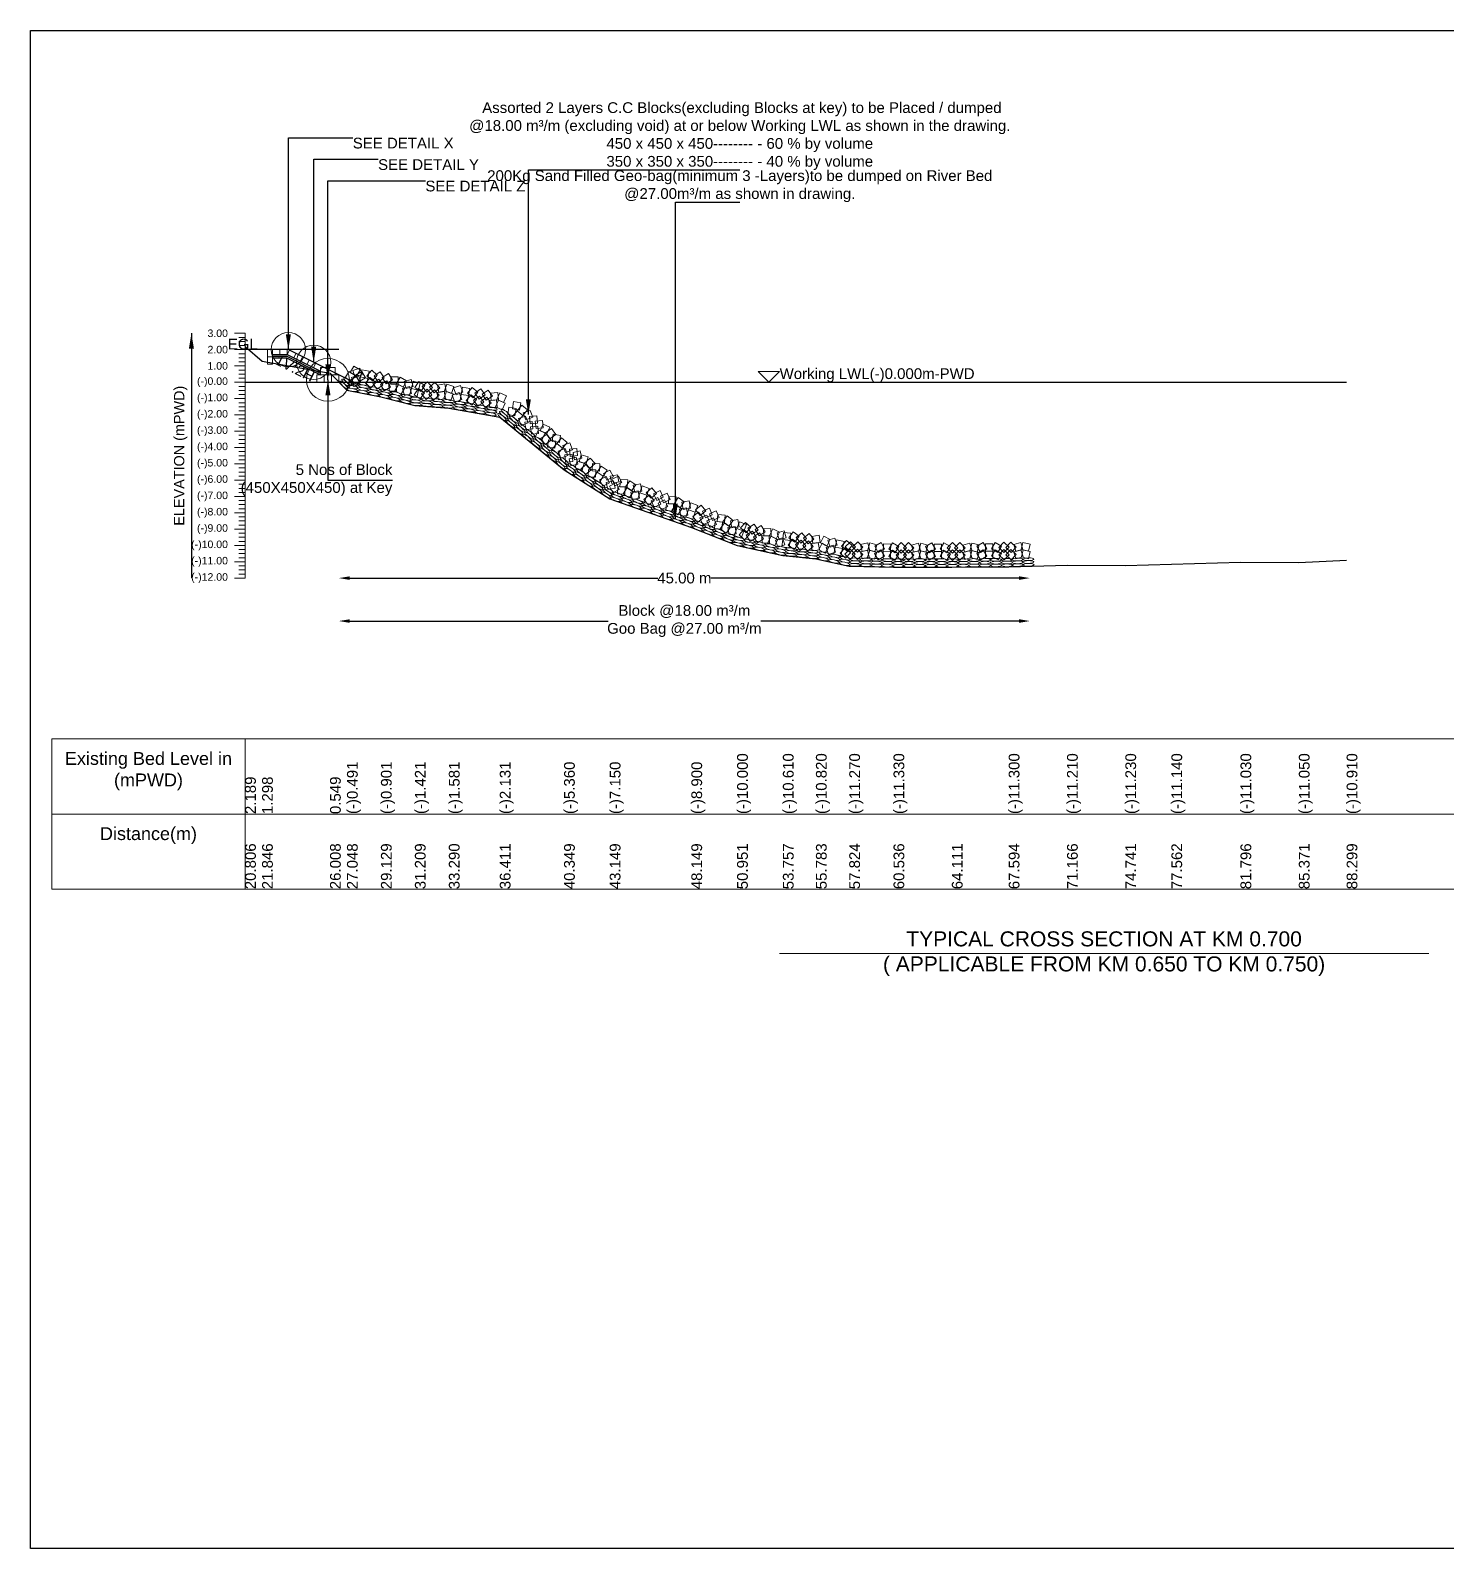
# Model space of a CAD drawing. Header units: inches. Extents: x 89000 to 1304432, y -10828 to 220529.
# Drawn here: x 308979 to 315574, y 163409 to 170480 of the extents above; entities that cross this region are included whole.
import ezdxf

# ---------------------------------------------------------------- set-up
doc = ezdxf.new("R2010")
doc.units = ezdxf.units.IN
doc.header["$LTSCALE"] = 7
doc.header["$MEASUREMENT"] = 0
for name, color, linetype, lineweight in [('Cross section Data Border', 7, 'Continuous', 9), ('Cross Section Labels', 7, 'Continuous', 9), ('Existing_Bed_Level for Xsection', 7, 'Continuous', 25), ('Long Section Labels', 7, 'Continuous', 9)]:
    doc.layers.add(name, color=color, linetype=linetype, lineweight=lineweight)
doc.styles.get("Standard").update_dxf_attribs({"font": 'arial.ttf'})
doc.dimstyles.new('Appron Lebeling Style', dxfattribs={"dimtxt": 50, "dimasz": 50, "dimexe": 0.18, "dimexo": 0.0625, "dimgap": 0.09, "dimtad": 0, "dimtih": 1, "dimtoh": 1, "dimdec": 4, "dimzin": 0, "dimdsep": 46, "dimtxsty": 'Standard', "dimcen": 0.09, "dimse1": 1, "dimse2": 1, "dimadec": 0, "dimazin": 0, "dimtfac": 1, "dimtdec": 4, "dimtofl": 0, "dimtmove": 0, "dimatfit": 3, "dimfxl": 1, "dimtolj": 1, "dimtzin": 0, "dimarcsym": 0})
doc.dimstyles.get("Standard").update_dxf_attribs({"dimtxt": 0.18, "dimasz": 0.18, "dimexe": 0.18, "dimexo": 0.0625, "dimgap": 0.09, "dimtad": 0, "dimtih": 1, "dimtoh": 1, "dimdec": 4, "dimzin": 0, "dimdsep": 46, "dimtxsty": 'Standard', "dimcen": 0.09, "dimadec": 0, "dimazin": 0, "dimtfac": 1, "dimtdec": 4, "dimtofl": 0, "dimtmove": 0, "dimatfit": 3, "dimfxl": 1, "dimtolj": 1, "dimtzin": 0, "dimarcsym": 0})

# ---------------------------------------------------------------- blocks, each defined once
blk = doc.blocks.new('*D15')
at = {"layer": 'Cross Section Labels', "color": 0, "lineweight": -2, "transparency": 16777216}
for p, q in [((310466.1, 167929.3), (311901, 167929.3)), ((313583, 167929.3), (312148.1, 167929.3))]:
    blk.add_line(p, q, dxfattribs=at)
at = {"layer": 'Cross Section Labels', "color": 0, "transparency": 16777216}
for points in [[(310466.1, 167937.6), (310466.1, 167920.9), (310416.1, 167929.3)], [(313583, 167937.6), (313583, 167920.9), (313633, 167929.3)]]:
    blk.add_solid(points, dxfattribs=at)
at = {"layer": 'Defpoints', "color": 0, "transparency": 16777216}
for p in [(310416.1, 168841.3), (313633, 167984.9), (313633, 167929.3)]:
    blk.add_point(p, dxfattribs=at)
at = {"layer": 'Cross Section Labels', "color": 0, "transparency": 16777216, "insert": (312024.5, 167929.3), "char_height": 50, "attachment_point": 5}
blk.add_mtext('\\A1;45.00 m', dxfattribs=at)
blk = doc.blocks.new('*D16')
at = {"layer": 'Cross Section Labels', "color": 0, "lineweight": -2, "transparency": 16777216}
for p, q in [((310466.1, 167729.3), (311668.9, 167729.3)), ((313583, 167729.3), (312380.2, 167729.3))]:
    blk.add_line(p, q, dxfattribs=at)
at = {"layer": 'Cross Section Labels', "color": 0, "transparency": 16777216}
for points in [[(310466.1, 167737.6), (310466.1, 167720.9), (310416.1, 167729.3)], [(313583, 167737.6), (313583, 167720.9), (313633, 167729.3)]]:
    blk.add_solid(points, dxfattribs=at)
at = {"layer": 'Defpoints', "color": 0, "transparency": 16777216}
for p in [(310416.1, 168841.3), (313633, 167984.9), (313633, 167729.3)]:
    blk.add_point(p, dxfattribs=at)
at = {"layer": 'Cross Section Labels', "color": 0, "transparency": 16777216, "insert": (312024.5, 167729.3), "char_height": 50, "attachment_point": 5}
blk.add_mtext('\\A1;Block @18.00 m³/m ^JGoo Bag @27.00 m³/m ', dxfattribs=at)

msp = doc.modelspace()

# ---------------------------------------------------------------- linework, layer by layer
msp.add_lwpolyline([(308979.0225, 170480.18743), (318979.0225, 170480.18743), (318979.0225, 163409.18743), (308979.0225, 163409.18743)], close=True)
at = {"layer": 'Cross section Data Border'}
msp.add_lwpolyline([(309079.0225, 167180.18743), (316036.65598, 167180.18743), (316036.65598, 166480.18743), (309079.0225, 166480.18743)], close=True, dxfattribs=at)
for points in [[(309979.0225, 167180.18743), (309979.0225, 166480.18743)], [(309079.0225, 166830.18743), (316036.65598, 166830.18743)]]:
    msp.add_lwpolyline(points, dxfattribs=at)
at = {"layer": 'Cross Section Labels'}
msp.add_lwpolyline([(312418.07028, 168841.26743), (312468.07028, 168891.26743), (312368.07028, 168891.26743)], close=True, dxfattribs=at)
msp.add_lwpolyline([(312467.0225, 166180.18743), (313979.0225, 166180.18743), (315491.0225, 166180.18743)], dxfattribs=at)
for centre, radius in [((310180.47028, 168993.26743), 80), ((310298.27028, 168934.36743), 80), ((310364.77028, 168852.66743), 100)]:
    msp.add_circle(centre, radius, dxfattribs=at)
at = {"layer": 'Existing_Bed_Level for Xsection'}
for points in [[(309979.0225, 169007.63143), (310058.07476, 168939.91543), (310374.34006, 168882.99143), (310453.39184, 168803.95143), (310611.55309, 168772.79143), (310769.65713, 168733.27143), (310927.76118, 168721.11143), (311164.97469, 168679.31143), (311464.28682, 168433.90743), (311677.05373, 168297.86743), (312057.05145, 168164.86743), (312270.06403, 168081.26743), (312483.28067, 168034.90743), (312637.24443, 168018.94743), (312792.38596, 167984.74743), (312998.46529, 167980.18743), (313270.16201, 167980.18743), (313534.90519, 167982.46743), (313806.35251, 167989.30743), (314078.04706, 167987.78743), (314292.49814, 167994.62743), (314614.24073, 168002.98743), (314885.93362, 168001.46743), (315108.49158, 168012.10743)], [(310416.07028, 168993.26743), (309979.0225, 168993.26743)], [(310484.47028, 168841.26743), (310185.2844, 168990.86037), (310180.47028, 168993.26743), (310175.08793, 168993.26743), (310106.68793, 168993.26743)], [(310106.68793, 168970.46743), (310175.08793, 168970.46743), (310330.57028, 168892.72625)], [(310106.68793, 168962.86743), (310173.29381, 168962.86743), (310330.57028, 168884.22919)], [(310106.68793, 168955.26743), (310171.49969, 168955.26743), (310330.57028, 168875.73214)], [(309979.0225, 168841.26743), (315108.49158, 168841.26743)]]:
    msp.add_lwpolyline(points, dxfattribs=at)
at = {"layer": 'Long Section Labels'}
for points in [[(309979.0225, 169069.26743), (309929.0225, 169069.26743)], [(309979.0225, 167929.26743), (309979.0225, 168005.26743), (309979.0225, 168081.26743), (309979.0225, 168157.26743), (309979.0225, 168233.26743), (309979.0225, 168309.26743), (309979.0225, 168385.26743), (309979.0225, 168461.26743), (309979.0225, 168537.26743), (309979.0225, 168613.26743), (309979.0225, 168689.26743), (309979.0225, 168765.26743), (309979.0225, 168841.26743), (309979.0225, 168917.26743), (309979.0225, 168993.26743), (309979.0225, 169069.26743)], [(309979.0225, 169050.26743), (309949.0225, 169050.26743)], [(309979.0225, 169031.26743), (309949.0225, 169031.26743)], [(309979.0225, 169012.26743), (309949.0225, 169012.26743)], [(309979.0225, 168993.26743), (309929.0225, 168993.26743)], [(309979.0225, 168974.26743), (309949.0225, 168974.26743)], [(309979.0225, 168955.26743), (309949.0225, 168955.26743)], [(309979.0225, 168936.26743), (309949.0225, 168936.26743)], [(309979.0225, 168917.26743), (309929.0225, 168917.26743)], [(309979.0225, 168898.26743), (309949.0225, 168898.26743)], [(309979.0225, 168879.26743), (309949.0225, 168879.26743)], [(309979.0225, 168860.26743), (309949.0225, 168860.26743)], [(309979.0225, 168841.26743), (309929.0225, 168841.26743)], [(309979.0225, 168822.26743), (309949.0225, 168822.26743)], [(309979.0225, 168803.26743), (309949.0225, 168803.26743)], [(309979.0225, 168765.26743), (309929.0225, 168765.26743)], [(309979.0225, 168784.26743), (309949.0225, 168784.26743)], [(309979.0225, 168746.26743), (309949.0225, 168746.26743)], [(309979.0225, 168727.26743), (309949.0225, 168727.26743)], [(309979.0225, 168689.26743), (309929.0225, 168689.26743)], [(309979.0225, 168708.26743), (309949.0225, 168708.26743)], [(309979.0225, 168670.26743), (309949.0225, 168670.26743)], [(309979.0225, 168651.26743), (309949.0225, 168651.26743)], [(309979.0225, 168613.26743), (309929.0225, 168613.26743)], [(309979.0225, 168632.26743), (309949.0225, 168632.26743)], [(309979.0225, 168594.26743), (309949.0225, 168594.26743)], [(309979.0225, 168575.26743), (309949.0225, 168575.26743)], [(309979.0225, 168537.26743), (309929.0225, 168537.26743)], [(309979.0225, 168556.26743), (309949.0225, 168556.26743)], [(309979.0225, 168518.26743), (309949.0225, 168518.26743)], [(309979.0225, 168461.26743), (309929.0225, 168461.26743)], [(309979.0225, 168499.26743), (309949.0225, 168499.26743)], [(309979.0225, 168480.26743), (309949.0225, 168480.26743)], [(309979.0225, 168442.26743), (309949.0225, 168442.26743)], [(309979.0225, 168385.26743), (309929.0225, 168385.26743)], [(309979.0225, 168423.26743), (309949.0225, 168423.26743)], [(309979.0225, 168404.26743), (309949.0225, 168404.26743)], [(309979.0225, 168366.26743), (309949.0225, 168366.26743)], [(309979.0225, 168309.26743), (309929.0225, 168309.26743)], [(309979.0225, 168347.26743), (309949.0225, 168347.26743)], [(309979.0225, 168328.26743), (309949.0225, 168328.26743)], [(309979.0225, 168290.26743), (309949.0225, 168290.26743)], [(309979.0225, 168233.26743), (309929.0225, 168233.26743)], [(309979.0225, 168271.26743), (309949.0225, 168271.26743)], [(309979.0225, 168252.26743), (309949.0225, 168252.26743)], [(309979.0225, 168157.26743), (309929.0225, 168157.26743)], [(309979.0225, 168214.26743), (309949.0225, 168214.26743)], [(309979.0225, 168195.26743), (309949.0225, 168195.26743)], [(309979.0225, 168176.26743), (309949.0225, 168176.26743)], [(309979.0225, 168081.26743), (309929.0225, 168081.26743)], [(309979.0225, 168138.26743), (309949.0225, 168138.26743)], [(309979.0225, 168119.26743), (309949.0225, 168119.26743)], [(309979.0225, 168100.26743), (309949.0225, 168100.26743)], [(309979.0225, 168062.26743), (309949.0225, 168062.26743)], [(309979.0225, 168043.26743), (309949.0225, 168043.26743)], [(309979.0225, 168024.26743), (309949.0225, 168024.26743)], [(309979.0225, 168005.26743), (309929.0225, 168005.26743)], [(309979.0225, 167986.26743), (309949.0225, 167986.26743)], [(309979.0225, 167967.26743), (309949.0225, 167967.26743)], [(309979.0225, 167948.26743), (309949.0225, 167948.26743)], [(309979.0225, 167929.26743), (309929.0225, 167929.26743)]]:
    msp.add_lwpolyline(points, dxfattribs=at)
for points in [[(310106.68793, 168993.26743), (310083.88793, 168993.26743), (310083.88793, 168959.06743), (310106.68793, 168959.06743)], [(310106.68793, 168959.06743), (310083.88793, 168959.06743), (310083.88793, 168924.86743), (310106.68793, 168924.86743)], [(310140.88793, 168993.26743), (310106.68793, 168993.26743), (310106.68793, 168970.46743), (310140.88793, 168970.46743)], [(310175.08793, 168993.26743), (310140.88793, 168993.26743), (310140.88793, 168970.46743), (310175.08793, 168970.46743)], [(310215.87381, 168975.56566), (310185.2844, 168990.86037), (310175.08793, 168970.46743), (310205.67734, 168955.17272)], [(310246.46322, 168960.27096), (310215.87381, 168975.56566), (310205.67734, 168955.17272), (310236.26675, 168939.87802)], [(310277.05263, 168944.97625), (310246.46322, 168960.27096), (310236.26675, 168939.87802), (310266.85616, 168924.58331)], [(310307.64204, 168929.68155), (310277.05263, 168944.97625), (310266.85616, 168924.58331), (310297.44557, 168909.28861)], [(310338.23145, 168914.38684), (310307.64204, 168929.68155), (310297.44557, 168909.28861), (310328.03498, 168893.9939)], [(310347.67028, 168875.46743), (310313.47028, 168875.46743), (310313.47028, 168841.26743), (310347.67028, 168841.26743)], [(310364.77028, 168909.66743), (310330.57028, 168909.66743), (310330.57028, 168875.46743), (310364.77028, 168875.46743)], [(310381.87028, 168875.46743), (310347.67028, 168875.46743), (310347.67028, 168841.26743), (310381.87028, 168841.26743)], [(310398.97028, 168909.66743), (310364.77028, 168909.66743), (310364.77028, 168875.46743), (310398.97028, 168875.46743)], [(310416.07028, 168875.46743), (310381.87028, 168875.46743), (310381.87028, 168841.26743), (310416.07028, 168841.26743)], [(310491.01606, 168874.94419), (310461.39328, 168892.03604), (310444.30143, 168862.41327), (310473.92421, 168845.32142)], [(310515.19731, 168899.12905), (310485.57453, 168916.2209), (310468.48268, 168886.59812), (310498.10546, 168869.50627)], [(310515.20184, 168838.2355), (310498.10558, 168867.85573), (310468.48535, 168850.75946), (310485.58162, 168821.13924)], [(310506.96485, 168874.13479), (310474.59337, 168863.1018), (310485.62635, 168830.73031), (310517.99784, 168841.7633)], [(310513.57566, 168907.68978), (310481.20417, 168896.65679), (310492.23716, 168864.2853), (310524.60865, 168875.31829)], [(310539.38309, 168862.42036), (310522.28683, 168892.04058), (310492.6666, 168874.94431), (310509.76287, 168845.32409)], [(310549.93349, 168859.29383), (310516.3785, 168865.90464), (310509.76769, 168832.34965), (310543.32268, 168825.73885)], [(310556.54429, 168892.84882), (310522.98931, 168899.45963), (310516.3785, 168865.90464), (310549.93349, 168859.29383)], [(310587.53295, 168840.85111), (310561.76541, 168863.3383), (310539.27821, 168837.57077), (310565.04575, 168815.08357)], [(310594.14375, 168874.4061), (310568.37621, 168896.89329), (310545.88902, 168871.12575), (310571.65656, 168848.63856)], [(310601.64456, 168856.32523), (310573.23547, 168837.28412), (310592.27657, 168808.87503), (310620.68566, 168827.91614)], [(310608.25537, 168889.88021), (310579.84628, 168870.83911), (310598.88738, 168842.43002), (310627.29647, 168861.47113)], [(310664.92964, 168852.29014), (310647.32116, 168881.60876), (310618.00254, 168864.00028), (310635.61102, 168834.68166)], [(310691.45111, 168867.24085), (310657.25609, 168866.65753), (310657.83941, 168832.4625), (310692.03444, 168833.04583)], [(310731.07598, 168848.20536), (310701.17722, 168864.80969), (310684.57288, 168834.91093), (310714.47164, 168818.30659)], [(310656.63611, 168819.11097), (310639.02763, 168848.42959), (310609.70901, 168830.82111), (310627.31749, 168801.50249)], [(310683.15758, 168834.06168), (310648.96255, 168833.47835), (310649.54588, 168799.28333), (310683.7409, 168799.86666)], [(310722.78245, 168815.02619), (310692.88369, 168831.63052), (310676.27935, 168801.73176), (310706.17811, 168785.12742)], [(310744.45952, 168821.22238), (310711.57313, 168811.8349), (310720.96061, 168778.9485), (310753.84701, 168788.33599)], [(310752.75306, 168854.40156), (310719.86666, 168845.01407), (310729.25415, 168812.12767), (310762.14054, 168821.51516)], [(310786.62559, 168804.23473), (310753.44642, 168812.52826), (310745.15289, 168779.34909), (310778.33206, 168771.05556)], [(310794.91912, 168837.4139), (310761.73995, 168845.70743), (310753.44642, 168812.52826), (310786.62559, 168804.23473)], [(310814.01346, 168792.17644), (310785.78235, 168811.48044), (310766.47835, 168783.24934), (310794.70945, 168763.94533)], [(310816.63608, 168826.27573), (310788.40497, 168845.57974), (310769.10097, 168817.34863), (310797.33208, 168798.04463)], [(310826.20927, 168809.20137), (310800.23409, 168786.95434), (310822.48112, 168760.97916), (310848.4563, 168783.22619)], [(310828.83189, 168843.30066), (310802.85672, 168821.05363), (310825.10374, 168795.07846), (310851.07892, 168817.32548)], [(310882.55707, 168780.62277), (310860.28936, 168806.58022), (310834.33191, 168784.31252), (310856.59961, 168758.35506)], [(310885.17969, 168814.72206), (310862.91199, 168840.67951), (310836.95453, 168818.41181), (310859.22224, 168792.45436)], [(310906.20172, 168799.80199), (310872.58681, 168793.50296), (310878.88584, 168759.88805), (310912.50075, 168766.18708)], [(310908.82435, 168833.90128), (310875.20944, 168827.60225), (310881.50847, 168793.98734), (310915.12338, 168800.28637)], [(310948.45388, 168787.66792), (310916.19755, 168799.0332), (310904.83228, 168766.77687), (310937.0886, 168755.41159)], [(310951.0765, 168821.76721), (310918.82018, 168833.13249), (310907.4549, 168800.87616), (310939.71122, 168789.51089)], [(310976.03156, 168793.04131), (310943.88837, 168781.3599), (310955.56978, 168749.21671), (310987.71297, 168760.89812)], [(310981.96659, 168826.7224), (310949.8234, 168815.04098), (310961.50481, 168782.89779), (310993.648, 168794.57921)], [(311019.28981, 168779.06701), (310985.60873, 168785.00204), (310979.6737, 168751.32095), (311013.35478, 168745.38592)], [(311025.22484, 168812.74809), (310991.54376, 168818.68312), (310985.60873, 168785.00204), (311019.28981, 168779.06701)], [(311063.1874, 168795.06483), (311036.97308, 168817.02956), (311015.00835, 168790.81525), (311041.22266, 168768.85051)], [(311076.98514, 168810.81946), (311048.96451, 168791.21119), (311068.57277, 168763.19056), (311096.59341, 168782.79882)], [(311130.27783, 168776.88276), (311110.64726, 168804.88777), (311082.64225, 168785.25719), (311102.27282, 168757.25218)], [(311155.67992, 168793.66508), (311121.61099, 168790.67374), (311124.60233, 168756.60481), (311158.67126, 168759.59615)], [(311196.54758, 168777.46897), (311165.55315, 168791.92529), (311151.09683, 168760.93086), (311182.09126, 168746.47454)], [(311057.25237, 168761.38374), (311031.03805, 168783.34848), (311009.07332, 168757.13416), (311035.28763, 168735.16943)], [(311071.05011, 168777.13837), (311043.02948, 168757.5301), (311062.63774, 168729.50947), (311090.65838, 168749.11774)], [(311124.3428, 168743.20167), (311104.71223, 168771.20668), (311076.70722, 168751.57611), (311096.33779, 168723.5711)], [(311149.74489, 168759.984), (311115.67596, 168756.99265), (311118.6673, 168722.92373), (311152.73623, 168725.91507)], [(311190.61255, 168743.78789), (311159.61812, 168758.24421), (311145.1618, 168727.24978), (311176.15623, 168712.79345)], [(311241.17279, 168719.27399), (311207.43031, 168724.84938), (311201.85493, 168691.1069), (311235.59741, 168685.53151)], [(311262.85663, 168745.72114), (311229.11414, 168751.29652), (311223.53876, 168717.55404), (311257.28124, 168711.97865)], [(311293.71032, 168712.33541), (311267.26318, 168734.01924), (311245.57935, 168707.5721), (311272.02649, 168685.88827)], [(311272.02649, 168685.88827), (311245.57935, 168707.5721), (311223.89551, 168681.12496), (311250.34266, 168659.44112)], [(311296.44626, 168651.8658), (311284.36512, 168683.86089), (311252.37003, 168671.77975), (311264.45117, 168639.78466)], [(311318.13009, 168678.31294), (311306.04895, 168710.30804), (311274.05386, 168698.2269), (311286.135, 168666.2318)], [(311316.19552, 168658.83379), (311282.16044, 168655.47917), (311285.51505, 168621.4441), (311319.55013, 168624.79871)], [(311337.87935, 168685.28093), (311303.84427, 168681.92632), (311307.19889, 168647.89124), (311341.23397, 168651.24585)], [(311367.69332, 168629.57691), (311364.3116, 168663.60931), (311330.2792, 168660.22759), (311333.66092, 168626.19519)], [(311398.06075, 168631.75207), (311366.89976, 168645.84577), (311352.80606, 168614.68477), (311383.96705, 168600.59107)], [(311346.00949, 168603.12977), (311342.62777, 168637.16217), (311308.59537, 168633.78045), (311311.97709, 168599.74805)], [(311376.37692, 168605.30492), (311345.21592, 168619.39862), (311331.12222, 168588.23763), (311362.28322, 168574.14393)], [(311404.05782, 168571.15455), (311384.12961, 168598.94855), (311356.33561, 168579.02033), (311376.26382, 168551.22634)], [(311425.74165, 168597.60169), (311405.81344, 168625.39569), (311378.01944, 168605.46748), (311397.94765, 168577.67348)], [(311426.30279, 168567.48716), (311392.56031, 168573.06254), (311386.98492, 168539.32006), (311420.7274, 168533.74467)], [(311447.98662, 168593.9343), (311414.24414, 168599.50968), (311408.66876, 168565.7672), (311442.41124, 168560.19182)], [(311478.84032, 168560.54857), (311452.39318, 168582.2324), (311430.70934, 168555.78526), (311457.15649, 168534.10143)], [(311457.15649, 168534.10143), (311430.70934, 168555.78526), (311409.02551, 168529.33812), (311435.47265, 168507.65428)], [(311481.57626, 168500.07896), (311469.49512, 168532.07406), (311437.50002, 168519.99292), (311449.58116, 168487.99782)], [(311503.26009, 168526.5261), (311491.17895, 168558.5212), (311459.18386, 168546.44006), (311471.265, 168514.44496)], [(311501.32551, 168507.04695), (311467.29043, 168503.69234), (311470.64505, 168469.65726), (311504.68013, 168473.01187)], [(311523.00935, 168533.49409), (311488.97427, 168530.13948), (311492.32889, 168496.1044), (311526.36396, 168499.45902)], [(311547.04814, 168487.89781), (311539.68754, 168521.29634), (311506.28901, 168513.93574), (311513.64961, 168480.53721)], [(311576.94903, 168493.62921), (311544.3468, 168503.96044), (311534.01556, 168471.35821), (311566.6178, 168461.02698)], [(311528.62507, 168459.08409), (311521.26447, 168492.48262), (311487.86594, 168485.12201), (311495.22655, 168451.72349)], [(311558.52597, 168464.81549), (311525.92373, 168475.14672), (311515.5925, 168442.54449), (311548.19473, 168432.21325)], [(311590.031, 168434.15749), (311566.97239, 168459.41497), (311541.71491, 168436.35635), (311564.77352, 168411.09887)], [(311608.45407, 168462.97121), (311585.39546, 168488.22869), (311560.13797, 168465.17008), (311583.19659, 168439.9126)], [(311612.55291, 168433.13164), (311578.38889, 168434.70008), (311576.82045, 168400.53607), (311610.98447, 168398.96763)], [(311630.97597, 168461.94537), (311596.81196, 168463.5138), (311595.24352, 168429.34979), (311629.40753, 168427.78135)], [(311665.54186, 168432.41984), (311636.72814, 168450.84291), (311618.30507, 168422.02918), (311647.1188, 168403.60612)], [(311693.79336, 168401.50534), (311678.0333, 168431.85761), (311647.68102, 168416.09755), (311663.44108, 168385.74528)], [(311647.1188, 168403.60612), (311618.30507, 168422.02918), (311599.88201, 168393.21546), (311628.69573, 168374.79239)], [(311675.37029, 168372.69162), (311659.61023, 168403.04389), (311629.25796, 168387.28383), (311645.01802, 168356.93156)], [(311694.16303, 168381.93385), (311660.75866, 168374.59984), (311668.09266, 168341.19547), (311701.49704, 168348.52947)], [(311721.46903, 168341.51483), (311706.62032, 168372.3232), (311675.81195, 168357.4745), (311690.66065, 168326.66613)], [(311712.5861, 168410.74757), (311679.18172, 168403.41357), (311686.51573, 168370.00919), (311719.9201, 168377.34319)], [(311732.76707, 168373.79476), (311717.91837, 168404.60314), (311687.10999, 168389.75444), (311701.9587, 168358.94606)], [(311760.54659, 168386.25311), (311726.44191, 168388.80468), (311723.89034, 168354.7), (311757.99502, 168352.14843)], [(311798.26111, 168363.66781), (311770.0091, 168382.94122), (311750.7357, 168354.68921), (311778.9877, 168335.4158)], [(311820.41464, 168367.85222), (311786.80658, 168361.51677), (311793.14203, 168327.90871), (311826.75009, 168334.24416)], [(311749.24855, 168353.97318), (311715.14386, 168356.52475), (311712.59229, 168322.42006), (311746.69698, 168319.86849)], [(311786.96306, 168331.38788), (311758.71105, 168350.66128), (311739.43765, 168322.40927), (311767.68966, 168303.13587)], [(311809.1166, 168335.57229), (311775.50853, 168329.23684), (311781.84398, 168295.62877), (311815.45205, 168301.96422)], [(311849.54922, 168314.79343), (311817.26928, 168326.09147), (311805.97124, 168293.81154), (311838.25117, 168282.5135)], [(311860.84726, 168347.07336), (311828.56733, 168358.37141), (311817.26928, 168326.09147), (311849.54922, 168314.79343)], [(311884.15653, 168291.20981), (311861.83479, 168317.12081), (311835.92379, 168294.79907), (311858.24553, 168268.88807)], [(311895.45458, 168323.48974), (311873.13284, 168349.40074), (311847.22183, 168327.079), (311869.54357, 168301.168)], [(311900.31811, 168304.52857), (311869.49792, 168289.70441), (311884.32208, 168258.88422), (311915.14227, 168273.70838)], [(311911.61615, 168336.80851), (311880.79596, 168321.98434), (311895.62013, 168291.16415), (311926.44032, 168305.98832)], [(311947.42857, 168262.42851), (311932.57986, 168293.23689), (311901.77149, 168278.38819), (311916.62019, 168247.57981)], [(311958.72661, 168294.70845), (311943.87791, 168325.51682), (311913.06953, 168310.66812), (311927.91824, 168279.85974)], [(311986.50614, 168307.1668), (311952.40145, 168309.71837), (311949.84988, 168275.61368), (311983.95457, 168273.06211)], [(312024.22065, 168284.5815), (311995.96864, 168303.8549), (311976.69524, 168275.60289), (312004.94725, 168256.32949)], [(311975.20809, 168274.88686), (311941.10341, 168277.43843), (311938.55184, 168243.33375), (311972.65652, 168240.78218)], [(312012.9226, 168252.30156), (311984.6706, 168271.57496), (311965.39719, 168243.32296), (311993.6492, 168224.04955)], [(312035.07614, 168256.48597), (312001.46807, 168250.15052), (312007.80353, 168216.54246), (312041.41159, 168222.87791)], [(312046.37419, 168288.76591), (312012.76612, 168282.43046), (312019.10157, 168248.82239), (312052.70964, 168255.15784)], [(312075.50876, 168235.70711), (312043.22882, 168247.00516), (312031.93078, 168214.72522), (312064.21071, 168203.42718)], [(312086.8068, 168267.98705), (312054.52687, 168279.28509), (312043.22882, 168247.00516), (312075.50876, 168235.70711)], [(312111.84218, 168210.11083), (312090.50269, 168236.83658), (312063.77693, 168215.49708), (312085.11643, 168188.77133)], [(312124.33668, 168241.94678), (312102.99718, 168268.67253), (312076.27143, 168247.33303), (312097.61093, 168220.60728)], [(312128.48941, 168222.81735), (312097.13761, 168209.15337), (312110.8016, 168177.80157), (312142.1534, 168191.46555)], [(312140.98391, 168254.6533), (312109.63211, 168240.98931), (312123.2961, 168209.63751), (312154.6479, 168223.3015)], [(312186.49088, 168210.82493), (312172.80193, 168242.16584), (312141.46102, 168228.47689), (312155.14997, 168197.13598)], [(312214.71587, 168222.23819), (312180.73012, 168226.06038), (312176.90793, 168192.07464), (312210.89368, 168188.25244)], [(312173.99638, 168178.98898), (312160.30743, 168210.32989), (312128.96652, 168196.64094), (312142.65547, 168165.30003)], [(312202.22137, 168190.40224), (312168.23562, 168194.22443), (312164.41343, 168160.23869), (312198.39918, 168156.4165)], [(312239.067, 168166.42559), (312211.55372, 168186.73962), (312191.2397, 168159.22634), (312218.75297, 168138.91232)], [(312251.5615, 168198.26154), (312224.04822, 168218.57557), (312203.73419, 168191.06229), (312231.24747, 168170.74826)], [(312261.36123, 168169.78057), (312227.54019, 168164.7034), (312232.61736, 168130.88237), (312266.4384, 168135.95954)], [(312273.85572, 168201.61652), (312240.03469, 168196.53935), (312245.11186, 168162.71832), (312278.9329, 168167.79549)], [(312300.99046, 168147.5077), (312269.15452, 168160.0022), (312256.66002, 168128.16625), (312288.49597, 168115.67175)], [(312313.48496, 168179.34365), (312281.64901, 168191.83814), (312269.15452, 168160.0022), (312300.99046, 168147.5077)], [(312327.2808, 168132.41148), (312301.95838, 168155.39876), (312278.9711, 168130.07634), (312304.29352, 168107.08906)], [(312334.54717, 168165.83063), (312309.22476, 168188.81791), (312286.23747, 168163.4955), (312311.55989, 168140.50821)], [(312348.95899, 168181.02555), (312320.18261, 168162.5442), (312338.66396, 168133.76783), (312367.44034, 168152.24918)], [(312400.86358, 168145.00162), (312382.35932, 168173.76327), (312353.59768, 168155.25901), (312372.10194, 168126.49736)], [(312426.91137, 168160.76312), (312392.7506, 168159.12553), (312394.38819, 168124.96476), (312428.54896, 168126.60235)], [(312467.10443, 168142.95867), (312436.70783, 168158.63306), (312421.03344, 168128.23646), (312451.43004, 168112.56207)], [(312488.58011, 168149.82042), (312455.99886, 168139.42322), (312466.39606, 168106.84196), (312498.97732, 168117.23917)], [(312341.69261, 168147.6064), (312312.91624, 168129.12505), (312331.39759, 168100.34867), (312360.17396, 168118.83002)], [(312393.59721, 168111.58247), (312375.09295, 168140.34411), (312346.3313, 168121.83985), (312364.83556, 168093.07821)], [(312419.645, 168127.34397), (312385.48423, 168125.70638), (312387.12182, 168091.54561), (312421.28259, 168093.18319)], [(312459.83806, 168109.53952), (312429.44145, 168125.21391), (312413.76706, 168094.81731), (312444.16367, 168079.14292)], [(312481.31374, 168116.40127), (312448.73248, 168106.00406), (312459.12969, 168073.42281), (312491.71094, 168083.82001)], [(312516.45619, 168104.81938), (312482.43847, 168108.34568), (312478.91217, 168074.32796), (312512.92989, 168070.80166)], [(312519.98249, 168138.8371), (312485.96477, 168142.3634), (312482.43847, 168108.34568), (312516.45619, 168104.81938)], [(312555.5795, 168089.87883), (312527.87043, 168109.92497), (312507.82429, 168082.2159), (312535.53336, 168062.16977)], [(312559.1058, 168123.89655), (312531.39674, 168143.94269), (312511.3506, 168116.23362), (312539.05966, 168096.18748)], [(312568.22267, 168106.57423), (312541.66645, 168085.02411), (312563.21657, 168058.4679), (312589.77278, 168080.01802)], [(312571.74897, 168140.59195), (312545.19275, 168119.04183), (312566.74287, 168092.48562), (312593.29908, 168114.03573)], [(312623.79249, 168076.51087), (312602.22123, 168103.04991), (312575.68218, 168081.47866), (312597.25344, 168054.93961)], [(312627.31879, 168110.52859), (312605.74753, 168137.06763), (312579.20849, 168115.49638), (312600.77974, 168088.95733)], [(312647.93761, 168095.05608), (312614.16743, 168089.65102), (312619.57249, 168055.88084), (312653.34268, 168061.2859)], [(312651.46392, 168129.0738), (312617.69373, 168123.66874), (312623.09879, 168089.89856), (312656.86898, 168095.30362)], [(312696.64385, 168075.4319), (312666.29243, 168091.1936), (312650.53072, 168060.84218), (312680.88214, 168045.08048)], [(312704.00626, 168108.83002), (312673.65484, 168124.59173), (312657.89314, 168094.24031), (312688.24456, 168078.4786)], [(312718.13917, 168082.23188), (312685.52816, 168071.92838), (312695.83166, 168039.31737), (312728.44267, 168049.62087)], [(312725.50158, 168115.63001), (312692.89057, 168105.32651), (312703.19407, 168072.7155), (312735.80508, 168083.019)], [(312768.12622, 168099.8282), (312734.7281, 168107.19061), (312727.36568, 168073.79248), (312760.76381, 168066.43007)], [(312805.30219, 168080.54605), (312780.04595, 168103.60603), (312756.98597, 168078.3498), (312782.24221, 168055.28982)], [(312797.75721, 168098.89959), (312773.03569, 168075.26727), (312796.668, 168050.54575), (312821.38952, 168074.17807)], [(312855.58158, 168073.44075), (312831.92959, 168098.14344), (312807.22689, 168074.49145), (312830.87888, 168049.78875)], [(312878.14359, 168093.88257), (312844.92282, 168085.75725), (312853.04814, 168052.53649), (312886.26891, 168060.6618)], [(312920.99533, 168084.07396), (312888.16649, 168093.66079), (312878.57966, 168060.83195), (312911.4085, 168051.24512)], [(312940.76728, 168094.90718), (312910.76833, 168078.48453), (312927.19098, 168048.48559), (312957.18992, 168064.90823)], [(312985.64486, 168087.65734), (312951.45323, 168088.41391), (312950.69666, 168054.22228), (312984.88829, 168053.46571)], [(313023.72583, 168076.52045), (312994.09753, 168093.60271), (312977.01527, 168063.97441), (313006.64357, 168046.89214)], [(313034.58018, 168094.43048), (313010.3875, 168070.25706), (313034.56092, 168046.06438), (313058.7536, 168070.2378)], [(313092.9536, 168070.25706), (313068.76092, 168094.43048), (313044.5875, 168070.2378), (313068.78018, 168046.06438)], [(313115.05787, 168091.19299), (313082.02498, 168082.33475), (313090.88322, 168049.30186), (313123.91611, 168058.1601)], [(313158.11611, 168082.33475), (313125.08322, 168091.19299), (313116.22498, 168058.1601), (313149.25787, 168049.30186)], [(313177.64357, 168093.60271), (313148.01527, 168076.52045), (313165.09753, 168046.89214), (313194.72583, 168063.97441)], [(313222.67055, 168087.34743), (313188.47055, 168087.34743), (313188.47055, 168053.14743), (313222.67055, 168053.14743)], [(313263.12583, 168076.52045), (313233.49753, 168093.60271), (313216.41527, 168063.97441), (313246.04357, 168046.89214)], [(313272.9962, 168094.45912), (313249.01259, 168070.07825), (313273.39346, 168046.09465), (313297.37706, 168070.47552)], [(313331.57563, 168070.7893), (313307.17567, 168094.75348), (313283.21149, 168070.35352), (313307.61145, 168046.38934)], [(313353.49879, 168091.91481), (313320.54341, 168082.77243), (313329.68579, 168049.81705), (313362.64117, 168058.95944)], [(313396.63172, 168083.42771), (313363.52377, 168092.00115), (313354.95033, 168058.8932), (313388.05828, 168050.31976)], [(313416.06141, 168094.86342), (313386.58132, 168077.52664), (313403.9181, 168048.04654), (313433.39819, 168065.38332)], [(313461.14059, 168088.99613), (313426.94186, 168088.70161), (313427.23638, 168054.50288), (313461.43511, 168054.7974)], [(313501.68761, 168078.51795), (313471.9133, 168095.34442), (313455.08682, 168065.57011), (313484.86114, 168048.74363)], [(313512.38732, 168096.52079), (313488.40371, 168072.13992), (313512.78458, 168048.15631), (313536.76819, 168072.53718)], [(313569.46321, 168073.43645), (313544.66928, 168096.99278), (313521.11295, 168072.19884), (313545.90688, 168048.64251)], [(313591.03309, 168094.92255), (313558.23383, 168085.23502), (313567.92136, 168052.43575), (313600.72063, 168062.12329)], [(313634.30081, 168087.15177), (313601.05526, 168095.17509), (313593.03194, 168061.92955), (313626.27749, 168053.90623)], [(312760.76381, 168066.43007), (312727.36568, 168073.79248), (312720.00327, 168040.39436), (312753.4014, 168033.03194)], [(312797.93977, 168047.14793), (312772.68354, 168070.20791), (312749.62356, 168044.95168), (312774.87979, 168021.89169)], [(312797.00064, 168064.70796), (312772.27911, 168041.07564), (312795.91143, 168016.35412), (312820.63295, 168039.98644)], [(312854.82501, 168039.24912), (312831.17301, 168063.95181), (312806.47032, 168040.29982), (312830.12231, 168015.59712)], [(312877.38702, 168059.69094), (312844.16625, 168051.56562), (312852.29157, 168018.34485), (312885.51233, 168026.47017)], [(312920.23876, 168049.88233), (312887.40992, 168059.46916), (312877.82309, 168026.64032), (312910.65193, 168017.05349)], [(312940.0107, 168060.71555), (312910.01176, 168044.2929), (312926.4344, 168014.29396), (312956.43335, 168030.7166)], [(312984.88829, 168053.46571), (312950.69666, 168054.22228), (312949.94008, 168020.03065), (312984.13171, 168019.27408)], [(313023.72583, 168042.32045), (312994.09753, 168059.40271), (312977.01527, 168029.77441), (313006.64357, 168012.69214)], [(313034.58018, 168060.23048), (313010.3875, 168036.05706), (313034.56092, 168011.86438), (313058.7536, 168036.0378)], [(313092.9536, 168036.05706), (313068.76092, 168060.23048), (313044.5875, 168036.0378), (313068.78018, 168011.86438)], [(313115.05787, 168056.99299), (313082.02498, 168048.13475), (313090.88322, 168015.10186), (313123.91611, 168023.9601)], [(313158.11611, 168048.13475), (313125.08322, 168056.99299), (313116.22498, 168023.9601), (313149.25787, 168015.10186)], [(313177.64357, 168059.40271), (313148.01527, 168042.32045), (313165.09753, 168012.69214), (313194.72583, 168029.77441)], [(313222.67055, 168053.14743), (313188.47055, 168053.14743), (313188.47055, 168018.94743), (313222.67055, 168018.94743)], [(313263.12583, 168042.32045), (313233.49753, 168059.40271), (313216.41527, 168029.77441), (313246.04357, 168012.69214)], [(313273.29072, 168060.26039), (313249.30711, 168035.87952), (313273.68798, 168011.89592), (313297.67159, 168036.27678)], [(313331.87015, 168036.59057), (313307.47019, 168060.55475), (313283.50601, 168036.15479), (313307.90597, 168012.19061)], [(313353.79331, 168057.71608), (313320.83794, 168048.5737), (313329.98032, 168015.61832), (313362.93569, 168024.7607)], [(313396.92624, 168049.22898), (313363.81829, 168057.80242), (313355.24485, 168024.69447), (313388.3528, 168016.12103)], [(313416.35593, 168060.66469), (313386.87584, 168043.3279), (313404.21262, 168013.84781), (313433.69272, 168031.18459)], [(313461.43511, 168054.7974), (313427.23638, 168054.50288), (313427.53091, 168020.30414), (313461.72964, 168020.59867)], [(313501.98214, 168044.31921), (313472.20782, 168061.14569), (313455.38135, 168031.37138), (313485.15566, 168014.5449)], [(313512.68184, 168062.32205), (313488.69824, 168037.94119), (313513.0791, 168013.95758), (313537.06271, 168038.33845)], [(313570.32472, 168039.2473), (313545.53078, 168062.80363), (313521.97445, 168038.00969), (313546.76839, 168014.45336)], [(313591.8946, 168060.7334), (313559.09533, 168051.04587), (313568.78287, 168018.24661), (313601.58213, 168027.93414)], [(313635.16231, 168052.96262), (313601.91677, 168060.98594), (313593.89345, 168027.7404), (313627.13899, 168019.71708)]]:
    msp.add_lwpolyline(points, close=True, dxfattribs=at)
for centre, major_axis in [((310447.65903, 168837.0888), (17.88604, -17.88338)), ((310456.79417, 168846.2253), (17.88604, -17.88338)), ((310438.52389, 168827.9523), (17.88604, -17.88338)), ((310477.30652, 168805.82407), (24.81578, -4.88906)), ((310479.80394, 168818.5004), (24.81578, -4.88906)), ((310482.30135, 168831.17673), (24.81578, -4.88906)), ((310526.93808, 168796.04596), (24.81578, -4.88906)), ((310529.43549, 168808.72229), (24.81578, -4.88906)), ((310531.93291, 168821.39861), (24.81578, -4.88906)), ((310576.56963, 168786.26784), (24.81578, -4.88906)), ((310579.06705, 168798.94417), (24.81578, -4.88906)), ((310581.56447, 168811.6205), (24.81578, -4.88906)), ((310626.36896, 168775.74678), (24.53784, -6.13353)), ((310629.50208, 168788.28113), (24.53784, -6.13353)), ((310632.63519, 168800.81548), (24.53784, -6.13353)), ((310678.57776, 168776.01408), (24.53784, -6.13353)), ((310681.71087, 168788.54843), (24.53784, -6.13353)), ((310730.78655, 168776.28138), (24.53784, -6.13353)), ((310675.44464, 168763.47972), (24.53784, -6.13353)), ((310724.52032, 168751.21267), (24.53784, -6.13353)), ((310727.65344, 168763.74702), (24.53784, -6.13353)), ((310772.59062, 168739.52489), (25.21832, -1.93958)), ((310773.58139, 168752.40684), (25.21832, -1.93958)), ((310774.57216, 168765.2888), (25.21832, -1.93958)), ((310823.02727, 168735.64573), (25.21832, -1.93958)), ((310824.01803, 168748.52769), (25.21832, -1.93958)), ((310825.0088, 168761.40965), (25.21832, -1.93958)), ((310873.46391, 168731.76658), (25.21832, -1.93958)), ((310874.45468, 168744.64854), (25.21832, -1.93958)), ((310875.44545, 168757.53049), (25.21832, -1.93958)), ((310923.90055, 168727.88743), (25.21832, -1.93958)), ((310924.89132, 168740.76939), (25.21832, -1.93958)), ((310925.88209, 168753.65134), (25.21832, -1.93958)), ((310974.39772, 168719.45301), (24.90903, -4.38928)), ((310976.63984, 168732.17698), (24.90903, -4.38928)), ((310978.88197, 168744.90094), (24.90903, -4.38928)), ((311024.21579, 168710.67444), (24.90903, -4.38928)), ((311026.45791, 168723.39841), (24.90903, -4.38928)), ((311028.70003, 168736.12237), (24.90903, -4.38928)), ((311076.27597, 168714.61984), (24.90903, -4.38928)), ((311078.5181, 168727.3438), (24.90903, -4.38928)), ((311126.09404, 168705.84127), (24.90903, -4.38928)), ((311128.33616, 168718.56523), (24.90903, -4.38928)), ((311191.40132, 168699.41301), (19.55913, -16.0364)), ((311074.03385, 168701.89587), (24.90903, -4.38928)), ((311123.85192, 168693.1173), (24.90903, -4.38928)), ((311175.01798, 168679.43072), (19.55913, -16.0364)), ((311183.20965, 168689.42186), (19.55913, -16.0364)), ((311214.13624, 168647.35792), (19.55913, -16.0364)), ((311222.32792, 168657.34906), (19.55913, -16.0364)), ((311230.51959, 168667.34021), (19.55913, -16.0364)), ((311261.44618, 168625.27626), (19.55913, -16.0364)), ((311269.63785, 168635.26741), (19.55913, -16.0364)), ((311253.25451, 168615.28512), (19.55913, -16.0364)), ((311292.37277, 168583.21232), (19.55913, -16.0364)), ((311300.56444, 168593.20346), (19.55913, -16.0364)), ((311308.75611, 168603.19461), (19.55913, -16.0364)), ((311339.6827, 168561.13066), (19.55913, -16.0364)), ((311347.87437, 168571.12181), (19.55913, -16.0364)), ((311331.49103, 168551.13952), (19.55913, -16.0364)), ((311370.60929, 168519.06672), (19.55913, -16.0364)), ((311378.80096, 168529.05786), (19.55913, -16.0364)), ((311386.99263, 168539.04901), (19.55913, -16.0364)), ((311409.72756, 168486.99392), (19.55913, -16.0364)), ((311417.91923, 168496.98506), (19.55913, -16.0364)), ((311426.1109, 168506.97621), (19.55913, -16.0364)), ((311448.84582, 168454.92112), (19.55913, -16.0364)), ((311457.03749, 168464.91226), (19.55913, -16.0364)), ((311465.22916, 168474.90341), (19.55913, -16.0364)), ((311489.10037, 168425.70961), (21.30935, -13.62488)), ((311496.06019, 168436.59479), (21.30935, -13.62488)), ((311503.02002, 168447.47998), (21.30935, -13.62488)), ((311545.63872, 168420.23022), (21.30935, -13.62488)), ((311531.71907, 168398.45985), (21.30935, -13.62488)), ((311538.67889, 168409.34503), (21.30935, -13.62488)), ((311574.33777, 168371.21009), (21.30935, -13.62488)), ((311581.29759, 168382.09527), (21.30935, -13.62488)), ((311588.25742, 168392.98045), (21.30935, -13.62488)), ((311616.95646, 168343.96032), (21.30935, -13.62488)), ((311623.91629, 168354.84551), (21.30935, -13.62488)), ((311630.87611, 168365.73069), (21.30935, -13.62488)), ((311659.57516, 168316.71056), (21.30935, -13.62488)), ((311666.53499, 168327.59575), (21.30935, -13.62488)), ((311673.49481, 168338.48093), (21.30935, -13.62488)), ((311703.45369, 168295.47164), (23.8728, -8.35553)), ((311707.72184, 168307.66628), (23.8728, -8.35553)), ((311711.98999, 168319.86092), (23.8728, -8.35553)), ((311751.1993, 168278.76058), (23.8728, -8.35553)), ((311755.46745, 168290.95522), (23.8728, -8.35553)), ((311759.7356, 168303.14986), (23.8728, -8.35553)), ((311807.48121, 168286.4388), (23.8728, -8.35553)), ((311798.94491, 168262.04951), (23.8728, -8.35553)), ((311803.21306, 168274.24415), (23.8728, -8.35553)), ((311846.69052, 168245.33845), (23.8728, -8.35553)), ((311850.95867, 168257.53309), (23.8728, -8.35553)), ((311855.22682, 168269.72773), (23.8728, -8.35553)), ((311894.43613, 168228.62738), (23.8728, -8.35553)), ((311898.70428, 168240.82203), (23.8728, -8.35553)), ((311902.97243, 168253.01667), (23.8728, -8.35553)), ((311942.18174, 168211.91632), (23.8728, -8.35553)), ((311946.44989, 168224.11096), (23.8728, -8.35553)), ((311950.71804, 168236.3056), (23.8728, -8.35553)), ((311994.1955, 168207.3999), (23.8728, -8.35553)), ((311998.46365, 168219.59454), (23.8728, -8.35553)), ((311989.92735, 168195.20526), (23.8728, -8.35553)), ((312037.67296, 168178.49419), (23.8728, -8.35553)), ((312041.94111, 168190.68883), (23.8728, -8.35553)), ((312046.20926, 168202.88348), (23.8728, -8.35553)), ((312085.28374, 168160.72694), (23.54445, -9.24037)), ((312090.00389, 168172.75385), (23.54445, -9.24037)), ((312094.72403, 168184.78077), (23.54445, -9.24037)), ((312132.37265, 168142.24619), (23.54445, -9.24037)), ((312137.09279, 168154.2731), (23.54445, -9.24037)), ((312141.81294, 168166.30002), (23.54445, -9.24037)), ((312188.90184, 168147.81927), (23.54445, -9.24037)), ((312179.46155, 168123.76544), (23.54445, -9.24037)), ((312184.18169, 168135.79235), (23.54445, -9.24037)), ((312226.55045, 168105.28469), (23.54445, -9.24037)), ((312231.2706, 168117.3116), (23.54445, -9.24037)), ((312235.99074, 168129.33852), (23.54445, -9.24037)), ((312272.71226, 168087.30256), (24.71532, -5.37389)), ((312275.45733, 168099.92757), (24.71532, -5.37389)), ((312278.20241, 168112.55259), (24.71532, -5.37389)), ((312322.1429, 168076.55478), (24.71532, -5.37389)), ((312324.88797, 168089.1798), (24.71532, -5.37389)), ((312327.63305, 168101.80481), (24.71532, -5.37389)), ((312374.31862, 168078.43202), (24.71532, -5.37389)), ((312377.06369, 168091.05704), (24.71532, -5.37389)), ((312426.49433, 168080.30926), (24.71532, -5.37389)), ((312475.92497, 168069.56149), (24.71532, -5.37389)), ((312371.57354, 168065.80701), (24.71532, -5.37389)), ((312421.00418, 168055.05923), (24.71532, -5.37389)), ((312423.74926, 168067.68425), (24.71532, -5.37389)), ((312470.43482, 168044.31146), (24.71532, -5.37389)), ((312473.1799, 168056.93647), (24.71532, -5.37389)), ((312519.78969, 168037.61749), (25.15799, -2.6079)), ((312521.12185, 168050.46863), (25.15799, -2.6079)), ((312522.454, 168063.31977), (25.15799, -2.6079)), ((312570.10567, 168032.4017), (25.15799, -2.6079)), ((312571.43783, 168045.25284), (25.15799, -2.6079)), ((312572.76999, 168058.10397), (25.15799, -2.6079)), ((312620.42166, 168027.1859), (25.15799, -2.6079)), ((312621.75382, 168040.03704), (25.15799, -2.6079)), ((312623.08598, 168052.88818), (25.15799, -2.6079)), ((312670.86434, 168018.15123), (24.69977, -5.44491)), ((312673.64569, 168030.7683), (24.69977, -5.44491)), ((312676.42705, 168043.38537), (24.69977, -5.44491)), ((312720.26388, 168007.2614), (24.69977, -5.44491)), ((312723.04523, 168019.87847), (24.69977, -5.44491)), ((312725.82659, 168032.49554), (24.69977, -5.44491)), ((312772.44477, 168008.98864), (24.69977, -5.44491)), ((312775.22613, 168021.60571), (24.69977, -5.44491)), ((312818.70178, 168003.54987), (25.28661, -0.55953)), ((312818.9876, 168016.46671), (25.28661, -0.55953)), ((312869.275, 168002.43082), (25.28661, -0.55953)), ((312869.56082, 168015.34765), (25.28661, -0.55953)), ((312919.84822, 168001.31176), (25.28661, -0.55953)), ((312920.13404, 168014.2286), (25.28661, -0.55953)), ((312970.70726, 168013.10955), (25.28661, -0.55953)), ((313020.57135, 168012.48743), (25.2928, 0)), ((313071.15695, 168012.48743), (25.2928, 0)), ((313121.74255, 168012.48743), (25.2928, 0)), ((313172.32815, 168012.48743), (25.2928, 0)), ((313222.91375, 168012.48743), (25.2928, 0)), ((313273.22106, 168012.51497), (25.29186, 0.21782)), ((313323.80479, 168012.9506), (25.29186, 0.21782)), ((313374.38851, 168013.38624), (25.29186, 0.21782)), ((313374.49978, 168000.46671), (25.29186, 0.21782)), ((313424.97224, 168013.82187), (25.29186, 0.21782)), ((313425.0835, 168000.90235), (25.29186, 0.21782)), ((313475.55596, 168014.2575), (25.29186, 0.21782)), ((313475.66722, 168001.33798), (25.29186, 0.21782)), ((313526.13968, 168014.69313), (25.29186, 0.21782)), ((313526.25095, 168001.77361), (25.29186, 0.21782)), ((313576.17613, 168015.81764), (25.28477, 0.63713)), ((313576.50158, 168002.90174), (25.28477, 0.63713)), ((313626.74567, 168017.0919), (25.28477, 0.63713)), ((313627.07113, 168004.176), (25.28477, 0.63713)), ((312769.66342, 167996.37157), (24.69977, -5.44491)), ((312818.41596, 167990.63303), (25.28661, -0.55953)), ((312868.98918, 167989.51398), (25.28661, -0.55953)), ((312919.5624, 167988.39492), (25.28661, -0.55953)), ((312970.13563, 167987.27587), (25.28661, -0.55953)), ((312970.42144, 168000.19271), (25.28661, -0.55953)), ((313020.57135, 167999.56743), (25.2928, 0)), ((313020.57135, 167986.64743), (25.2928, 0)), ((313071.15695, 167999.56743), (25.2928, 0)), ((313071.15695, 167986.64743), (25.2928, 0)), ((313121.74255, 167999.56743), (25.2928, 0)), ((313121.74255, 167986.64743), (25.2928, 0)), ((313172.32815, 167999.56743), (25.2928, 0)), ((313172.32815, 167986.64743), (25.2928, 0)), ((313222.91375, 167999.56743), (25.2928, 0)), ((313222.91375, 167986.64743), (25.2928, 0)), ((313273.33233, 167999.59545), (25.29186, 0.21782)), ((313273.44359, 167986.67593), (25.29186, 0.21782)), ((313323.91605, 168000.03108), (25.29186, 0.21782)), ((313324.02732, 167987.11156), (25.29186, 0.21782)), ((313374.61104, 167987.54719), (25.29186, 0.21782)), ((313425.19476, 167987.98283), (25.29186, 0.21782)), ((313475.77849, 167988.41846), (25.29186, 0.21782)), ((313526.36221, 167988.85409), (25.29186, 0.21782)), ((313576.82704, 167989.98583), (25.28477, 0.63713)), ((313627.39659, 167991.2601), (25.28477, 0.63713))]:
    msp.add_ellipse(centre, major_axis=major_axis, ratio=0.255, dxfattribs=at)

# ---------------------------------------------------------------- texts
at = {"layer": 'Cross section Data Border', "char_height": 60, "width": 800, "attachment_point": 5}
for s, insert in [('Existing Bed Level in (mPWD)', (309529.0225, 167030.18743)), ('Distance(m)', (309529.0225, 166730.18743))]:
    msp.add_mtext(s, dxfattribs=dict(at, insert=insert))
at = {"layer": 'Cross Section Labels'}
for s, insert, char_height, attachment_point in [(' Assorted 2 Layers C.C Blocks(excluding Blocks at key) to be Placed / dumped^J@18.00 m³/m (excluding void) at or below Working LWL as shown in the drawing.^J450 x 450 x 450-------- - 60 % by volume^J350 x 350 x 350-------- - 40 % by volume', (312282.61703, 169830.18743), 50, 8), ('SEE DETAIL X', (310480.47028, 169980.18743), 50, 1), ('SEE DETAIL Y', (310598.27028, 169880.18743), 50, 1), ('SEE DETAIL Z', (310818.67028, 169780.18743), 50, 1), ('200Kg Sand Filled Geo-bag(minimum 3 -Layers)to be dumped on River Bed^J@27.00m³/m as shown in drawing.', (312282.61703, 169680.18743), 50, 8), ('EGL', (310038.28793, 168993.26743), 50, 9), ('Working LWL(-)0.000m-PWD', (312468.07028, 168841.26743), 50, 7), ('5 Nos of Block ^J(450X450X450) at Key', (310664.77028, 168385.26743), 50, 6), ('TYPICAL CROSS SECTION AT KM 0.700^J( APPLICABLE FROM KM 0.650 TO KM 0.750)', (313979.0225, 166180.18743), 70, 5)]:
    msp.add_mtext(s, dxfattribs=dict(at, insert=insert, char_height=char_height, attachment_point=attachment_point))
at = {"layer": 'Cross Section Labels', "insert": (310222.37616, 168929.82919), "char_height": 50, "attachment_point": 2, "rotation": 333.434948823}
msp.add_mtext('1V:2H', dxfattribs=at)
at = {"layer": 'Long Section Labels', "char_height": 35, "attachment_point": 6}
for s, insert in [('3.00', (309899.0225, 169069.26743)), ('2.00', (309899.0225, 168993.26743)), ('1.00', (309899.0225, 168917.26743)), ('(-)0.00', (309899.0225, 168841.26743)), ('(-)1.00', (309899.0225, 168765.26743)), ('(-)2.00', (309899.0225, 168689.26743)), ('(-)3.00', (309899.0225, 168613.26743)), ('(-)4.00', (309899.0225, 168537.26743)), ('(-)5.00', (309899.0225, 168461.26743)), ('(-)6.00', (309899.0225, 168385.26743)), ('(-)7.00', (309899.0225, 168309.26743)), ('(-)8.00', (309899.0225, 168233.26743)), ('(-)9.00', (309899.0225, 168157.26743)), ('(-)10.00', (309899.0225, 168081.26743)), ('(-)11.00', (309899.0225, 168005.26743)), ('(-)12.00', (309899.0225, 167929.26743))]:
    msp.add_mtext(s, dxfattribs=dict(at, insert=insert))
at = {"layer": 'Long Section Labels', "rotation": 90}
for s, insert, char_height, attachment_point in [('ELEVATION (mPWD)', (309679.0225, 168499.26743), 48, 5), ('(-)10.000', (312270.06403, 166830.18743), 50, 1), ('(-)10.610', (312483.28067, 166830.18743), 50, 1), ('(-)10.820', (312637.24443, 166830.18743), 50, 1), ('(-)11.270', (312792.38596, 166830.18743), 50, 1), ('(-)11.330', (312998.46529, 166830.18743), 50, 1), ('(-)11.330', (312998.46529, 166830.18743), 50, 1), ('(-)11.300', (313534.90519, 166830.18743), 50, 1), ('(-)11.210', (313806.35251, 166830.18743), 50, 1), ('(-)11.230', (314078.04706, 166830.18743), 50, 1), ('(-)11.140', (314292.49814, 166830.18743), 50, 1), ('(-)11.030', (314614.24073, 166830.18743), 50, 1), ('(-)11.050', (314885.93362, 166830.18743), 50, 1), ('(-)10.910', (315108.49158, 166830.18743), 50, 1), ('(-)0.491', (310453.39184, 166830.18743), 50, 1), ('(-)0.901', (310611.55309, 166830.18743), 50, 1), ('(-)1.421', (310769.65713, 166830.18743), 50, 1), ('(-)1.581', (310927.76118, 166830.18743), 50, 1), ('(-)2.131', (311164.97469, 166830.18743), 50, 1), ('(-)5.360', (311464.28682, 166830.18743), 50, 1), ('(-)7.150', (311677.05373, 166830.18743), 50, 1), ('(-)8.900', (312057.05145, 166830.18743), 50, 1), ('2.189', (309979.0225, 166830.18743), 50, 1), ('1.298', (310058.07476, 166830.18743), 50, 1), ('0.549', (310374.34006, 166830.18743), 50, 1), ('20.806', (309979.0225, 166480.18743), 50, 1), ('21.846', (310058.07476, 166480.18743), 50, 1), ('26.008', (310374.34006, 166480.18743), 50, 1), ('27.048', (310453.39184, 166480.18743), 50, 1), ('29.129', (310611.55309, 166480.18743), 50, 1), ('31.209', (310769.65713, 166480.18743), 50, 1), ('33.290', (310927.76118, 166480.18743), 50, 1), ('36.411', (311164.97469, 166480.18743), 50, 1), ('40.349', (311464.28682, 166480.18743), 50, 1), ('43.149', (311677.05373, 166480.18743), 50, 1), ('48.149', (312057.05145, 166480.18743), 50, 1), ('50.951', (312270.06403, 166480.18743), 50, 1), ('53.757', (312483.28067, 166480.18743), 50, 1), ('55.783', (312637.24443, 166480.18743), 50, 1), ('57.824', (312792.38596, 166480.18743), 50, 1), ('60.536', (312998.46529, 166480.18743), 50, 1), ('64.111', (313270.16201, 166480.18743), 50, 1), ('67.594', (313534.90519, 166480.18743), 50, 1), ('71.166', (313806.35251, 166480.18743), 50, 1), ('74.741', (314078.04706, 166480.18743), 50, 1), ('77.562', (314292.49814, 166480.18743), 50, 1), ('81.796', (314614.24073, 166480.18743), 50, 1), ('85.371', (314885.93362, 166480.18743), 50, 1), ('88.299', (315108.49158, 166480.18743), 50, 1)]:
    msp.add_mtext(s, dxfattribs=dict(at, insert=insert, char_height=char_height, attachment_point=attachment_point))

# ---------------------------------------------------------------- dimensions: what is measured, and where the dimension line sits
at = {"layer": 'Cross Section Labels'}
for base, text, picture, middle in [((313633.02958, 167929.26743), '45.00 m', '*D15', (312024.54993, 167929.26743)), ((313633.02958, 167729.26743), 'Block @18.00 m³/m ^JGoo Bag @27.00 m³/m ', '*D16', (312024.54993, 167729.26743))]:
    dim = msp.add_linear_dim(base=base, p1=(310416.07028, 168841.26743), p2=(313633.02958, 167984.93999), text=text, dimstyle='Appron Lebeling Style', dxfattribs=at)
    dim.commit()
    dim.dimension.update_dxf_attribs({"geometry": picture, "text_midpoint": middle})

# ---------------------------------------------------------------- leaders
at = {"layer": 'Cross Section Labels', "annotation_type": 0, "has_hookline": 1}
for points, hookline_direction, text_width in [([(310180.47028, 168993.26743), (310180.47028, 169980.18743), (310480.38028, 169980.18743)], 0, 466.13233), ([(310298.27028, 168934.36743), (310298.27028, 169880.18743), (310598.18028, 169880.18743)], 0, 466.03001), ([(310364.77028, 168852.66743), (310364.77028, 169780.18743), (310818.58028, 169780.18743)], 0, 460.91405), ([(311297.94233, 168690.52674), (311297.94233, 169830.18743), (312282.52703, 169830.18743)], 0, 2510.77763), ([(311982.61703, 168204.31826), (311982.61703, 169680.18743), (312282.52703, 169680.18743)], 0, 2345.7367), ([(310364.77028, 168852.66743), (310364.77028, 168385.26743), (310664.86028, 168385.26743)], 1, 701.90996)]:
    msp.add_leader(points, dimstyle='Standard', override={"dimasz": 72}, dxfattribs=dict(at, hookline_direction=hookline_direction, text_width=text_width))
at = {"layer": 'Long Section Labels'}
msp.add_leader([(309729.0225, 169069.26743), (309729.0225, 167929.26743)], dimstyle='Standard', override={"dimasz": 72}, dxfattribs=at)

doc.saveas('drawing.dxf')
